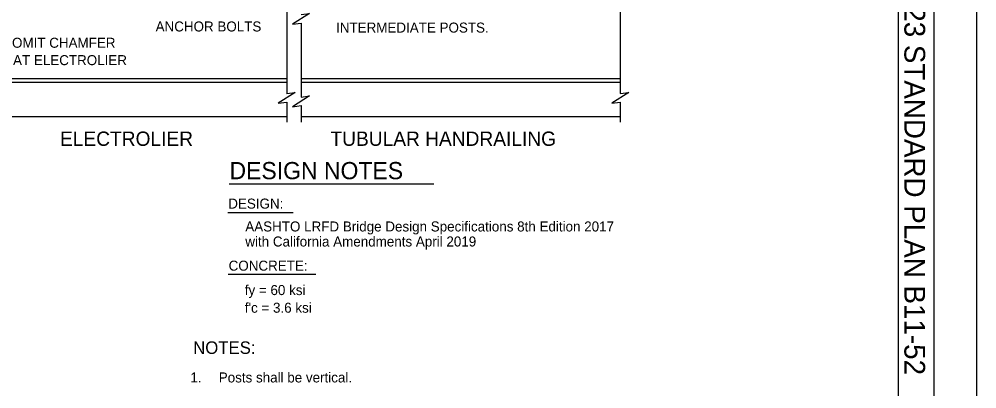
# Model space of a CAD drawing. Extents: x -893 to 867, y -474 to 712.
# Drawn here: x 198 to 867, y 22 to 280 of the extents above; entities that cross this region are included whole.
import ezdxf

# ---------------------------------------------------------------- set-up
doc = ezdxf.new("R2010")
doc.units = 0
for name, color, linetype in [('214 Text and Titles', 7, 'Continuous'), ('57 Undefined', 7, 'Continuous'), ('60 Nongeo Data', 7, 'Continuous'), ('border_PLOTTING-ELEMENTS', 7, 'Continuous'), ('border_rw_22x34_Cut_Lines', 7, 'Continuous'), ('border_SHEET', 7, 'Continuous'), ('border_WITHIN-BORDER-anno', 7, 'Continuous'), ('Default', 7, 'Continuous')]:
    doc.layers.add(name, color=color, linetype=linetype)

msp = doc.modelspace()

# ---------------------------------------------------------------- linework, layer by layer
at = {"layer": '214 Text and Titles'}
for p, q in [((343.38, 145.03), (388.9, 145.03)), ((343.65, 101.89), (404.83, 101.89))]:
    msp.add_line(p, q, dxfattribs=at)
at = {"layer": '60 Nongeo Data'}
for p, q in [((384.48, 291.55), (384.48, 227.94)), ((617.48, 288.19), (617.48, 228.08)), ((394.48, 277.28), (394.48, 225.66)), ((172.48, 238.62), (384.48, 238.62)), ((172.48, 236.12), (384.48, 236.12)), ((394.48, 238.62), (617.48, 238.62)), ((394.48, 236.12), (617.48, 236.12)), ((384.48, 222.08), (384.48, 208.12)), ((617.48, 222.08), (617.48, 208.12)), ((394.48, 219.66), (394.48, 208.12)), ((172.48, 212.12), (384.48, 212.12)), ((394.48, 212.12), (617.48, 212.12))]:
    msp.add_line(p, q, dxfattribs=at)
for points in [[(394.48, 283.28), (400.48, 284.03), (388.48, 276.53), (394.48, 277.28)], [(384.48, 228.08), (390.48, 228.83), (378.48, 221.33), (384.48, 222.08)], [(617.48, 228.08), (623.48, 228.83), (611.48, 221.33), (617.48, 222.08)], [(394.48, 225.66), (400.48, 226.41), (388.48, 218.91), (394.48, 219.66)]]:
    msp.add_lwpolyline(points, dxfattribs=at)
at = {"layer": 'border_PLOTTING-ELEMENTS'}
for points in [[(-893.45, -474.04), (866.55, -474.04), (866.55, 711.96), (-893.45, 711.96)], [(-863.45, 668.96), (836.55, 668.96), (836.55, -431.04), (-863.45, -431.04)]]:
    msp.add_lwpolyline(points, close=True, dxfattribs=at)
at = {"layer": 'border_rw_22x34_Cut_Lines'}
msp.add_lwpolyline([(-863.45, 668.96), (836.55, 668.96), (836.55, -431.04), (-863.45, -431.04)], close=True, dxfattribs=at)
at = {"layer": 'border_SHEET'}
msp.add_line((811.55, 643.96), (811.55, -406.04), dxfattribs=at)
at = {"layer": 'Default'}
msp.add_line((344.3, 165), (487.32, 165), dxfattribs=at)

# ---------------------------------------------------------------- texts
at = {"layer": '214 Text and Titles'}
for s, height, p in [('DESIGN:', 7, (343.65, 147.71)), ('AASHTO LRFD Bridge Design Specifications 8th Edition 2017', 7.0001, (355.56, 131.74)), ('with California Amendments April 2019', 7.0001, (355.56, 121.24)), ('CONCRETE:', 7, (343.92, 104.36)), ('fy = 60 ksi', 7.0001, (355.18, 87.32)), ("f'c = 3.6 ksi", 7.0001, (355.18, 74.98))]:
    msp.add_text(s, height=height, dxfattribs=at).set_placement(p)
at = {"layer": '57 Undefined'}
for s, height, p in [('ANCHOR BOLTS', 7, (292.91, 271.43)), ('INTERMEDIATE POSTS.', 7, (418.96, 270.65)), ('OMIT CHAMFER', 7, (192.6, 260.06)), ('AT ELECTROLIER', 7, (193.32, 247.92)), ('ELECTROLIER', 10, (226.14, 191.54)), ('TUBULAR HANDRAILING', 10, (415.06, 191.54)), ('NOTES:', 8.75, (319.13, 46.22)), ('Posts shall be vertical.', 7, (337.01, 26.29)), ('1.', 7, (317.24, 26.29))]:
    msp.add_text(s, height=height, dxfattribs=at).set_placement(p)
at = {"layer": 'border_WITHIN-BORDER-anno'}
msp.add_text('2023 STANDARD PLAN B11-52', height=14.5, rotation=270, dxfattribs=at).set_placement((815.92, 310.6))
at = {"layer": 'Default'}
msp.add_text('DESIGN NOTES', height=12.0002, dxfattribs=at).set_placement((344.51, 168.25))

doc.saveas('drawing.dxf')
